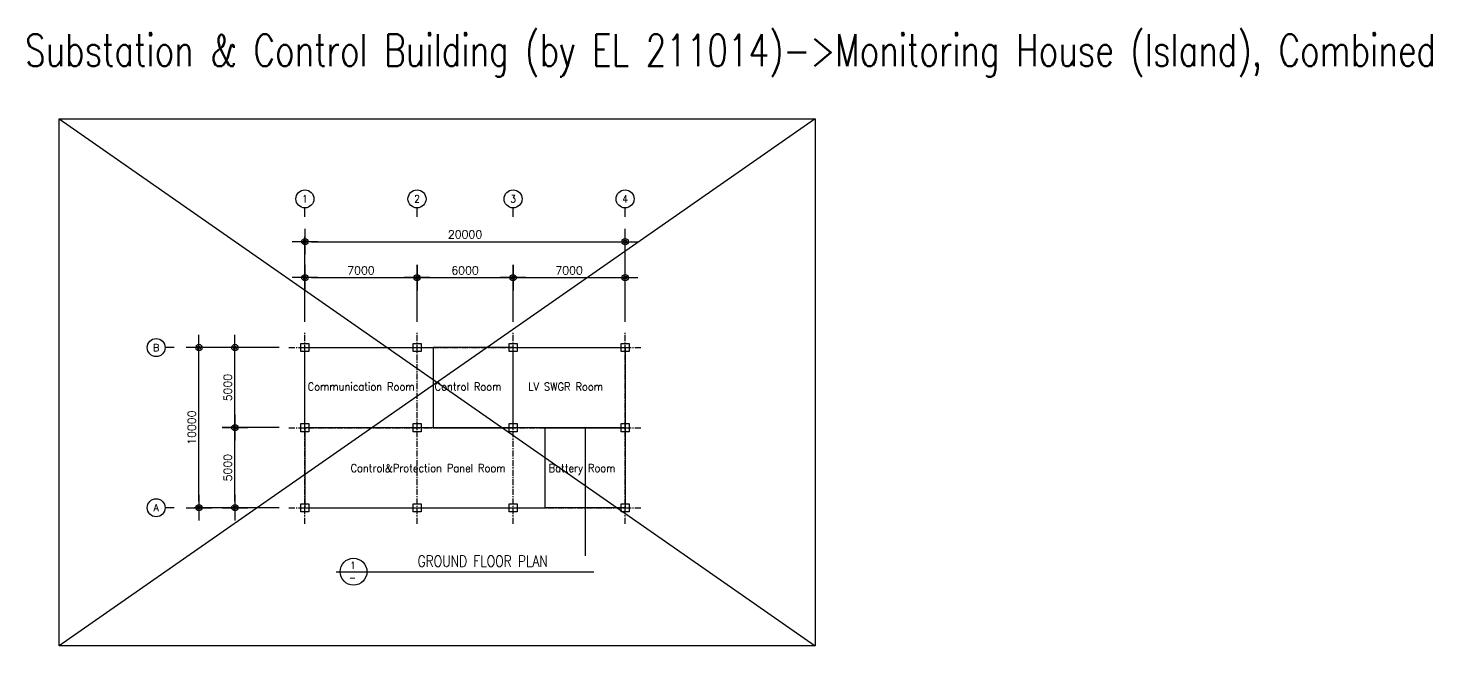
# Model space of a CAD drawing. Header units: millimetres. Extents: x 1547303 to 2238727, y -106680 to 167950.
# Drawn here: x 2151041 to 2238727, y 37158 to 75750 of the extents above; entities that cross this region are included whole.
import ezdxf
from ezdxf.enums import TextEntityAlignment as Align

# ---------------------------------------------------------------- set-up
doc = ezdxf.new("R2010")
doc.units = ezdxf.units.MM
doc.header["$LTSCALE"] = 150
doc.linetypes.add('CENTERX2', pattern=[4, 2.5, -0.5, 0.5, -0.5])
doc.layers.get('Defpoints').update_dxf_attribs({"color": 140})
for name, color, linetype in [('0S_Layout', 2, 'Continuous'), ('7TEXT', 7, 'Continuous'), ('CEN_LINE', 1, 'CENTERX2'), ('DIM', 7, 'Continuous'), ('SYM', 7, 'Continuous'), ('TEXT', 4, 'Continuous'), ('TXT', 2, 'Continuous')]:
    doc.layers.add(name, color=color, linetype=linetype)
doc.styles.add('RomanS', font='romans.shx', dxfattribs={"bigfont": 'whgtxt.shx'})
doc.styles.add('ROMANT', font='ROMANT')
doc.styles.get("Standard").update_dxf_attribs({"font": 'romans.shx', "width": 0.75, "bigfont": 'whgtxt.shx'})
doc.dimstyles.new('HYUN', dxfattribs={"dimscale": 80, "dimtxt": 3, "dimasz": 1, "dimexe": 1.5, "dimexo": 3, "dimgap": 1, "dimtad": 1, "dimdec": 0, "dimzin": 0, "dimdsep": 46, "dimtxsty": 'RomanS', "dimblk": 'd_dot', "dimcen": -1, "dimclrd": 256, "dimclre": 256, "dimclrt": 3, "dimadec": 0, "dimazin": 0, "dimtfac": 1, "dimtdec": 0, "dimtix": 1, "dimtmove": 2, "dimatfit": 3, "dimfxl": 1.5, "dimtolj": 1, "dimtzin": 0, "dimarcsym": 0})

# ---------------------------------------------------------------- blocks, each defined once
blk = doc.blocks.new('d_dot')
for p, q in [((-2, 0), (2, 0)), ((0, -2), (0, 2))]:
    blk.add_line(p, q)
for radius in [0.5, 0.25]:
    blk.add_circle((0, 0), radius)
blk = doc.blocks.new('*D111')
at = {"layer": 'Defpoints', "color": 0}
for p in [(2175334, 60163), (2168334, 56791), (2175334, 56791)]:
    blk.add_point(p, dxfattribs=at)
at = {"layer": 'DIM', "lineweight": -2}
for p, q in [((2168334, 57391), (2168334, 60463)), ((2168734, 60163), (2174934, 60163)), ((2175334, 57391), (2175334, 60463))]:
    blk.add_line(p, q, dxfattribs=at)
at = {"layer": 'DIM', "lineweight": -2, "xscale": 400, "yscale": 400, "zscale": 400, "rotation": 180}
blk.add_blockref('d_dot', (2168334, 60163), dxfattribs=at)
at = {"layer": 'DIM', "lineweight": -2, "xscale": 400, "yscale": 400, "zscale": 400}
blk.add_blockref('d_dot', (2175334, 60163), dxfattribs=at)
at = {"layer": 'DIM', "color": 3, "insert": (2171834, 60613), "char_height": 500, "attachment_point": 5, "style": 'RomanS'}
blk.add_mtext('\\A1;7000', dxfattribs=at)
blk = doc.blocks.new('*D112')
at = {"layer": 'Defpoints', "color": 0}
for p in [(2188334, 62408), (2168334, 56791), (2188334, 56791)]:
    blk.add_point(p, dxfattribs=at)
at = {"layer": 'DIM', "lineweight": -2}
for p, q in [((2168334, 57391), (2168334, 62708)), ((2168734, 62408), (2187934, 62408)), ((2188334, 57391), (2188334, 62708))]:
    blk.add_line(p, q, dxfattribs=at)
at = {"layer": 'DIM', "lineweight": -2, "xscale": 400, "yscale": 400, "zscale": 400, "rotation": 180}
blk.add_blockref('d_dot', (2168334, 62408), dxfattribs=at)
at = {"layer": 'DIM', "lineweight": -2, "xscale": 400, "yscale": 400, "zscale": 400}
blk.add_blockref('d_dot', (2188334, 62408), dxfattribs=at)
at = {"layer": 'DIM', "color": 3, "insert": (2178334, 62858), "char_height": 500, "attachment_point": 5, "style": 'RomanS'}
blk.add_mtext('\\A1;20000', dxfattribs=at)
blk = doc.blocks.new('*D113')
at = {"layer": 'Defpoints', "color": 0}
for p in [(2181334, 60163), (2175334, 56791), (2181334, 56791)]:
    blk.add_point(p, dxfattribs=at)
at = {"layer": 'DIM', "lineweight": -2}
for p, q in [((2175334, 57391), (2175334, 60463)), ((2175734, 60163), (2180934, 60163)), ((2181334, 57391), (2181334, 60463))]:
    blk.add_line(p, q, dxfattribs=at)
at = {"layer": 'DIM', "lineweight": -2, "xscale": 400, "yscale": 400, "zscale": 400, "rotation": 180}
blk.add_blockref('d_dot', (2175334, 60163), dxfattribs=at)
at = {"layer": 'DIM', "lineweight": -2, "xscale": 400, "yscale": 400, "zscale": 400}
blk.add_blockref('d_dot', (2181334, 60163), dxfattribs=at)
at = {"layer": 'DIM', "color": 3, "insert": (2178334, 60613), "char_height": 500, "attachment_point": 5, "style": 'RomanS'}
blk.add_mtext('\\A1;6000', dxfattribs=at)
blk = doc.blocks.new('*D114')
at = {"layer": 'Defpoints', "color": 0}
for p in [(2188334, 60163), (2181334, 56791), (2188334, 56791)]:
    blk.add_point(p, dxfattribs=at)
at = {"layer": 'DIM', "lineweight": -2}
for p, q in [((2181334, 57391), (2181334, 60463)), ((2181734, 60163), (2187934, 60163)), ((2188334, 57391), (2188334, 60463))]:
    blk.add_line(p, q, dxfattribs=at)
at = {"layer": 'DIM', "lineweight": -2, "xscale": 400, "yscale": 400, "zscale": 400, "rotation": 180}
blk.add_blockref('d_dot', (2181334, 60163), dxfattribs=at)
at = {"layer": 'DIM', "lineweight": -2, "xscale": 400, "yscale": 400, "zscale": 400}
blk.add_blockref('d_dot', (2188334, 60163), dxfattribs=at)
at = {"layer": 'DIM', "color": 3, "insert": (2184834, 60613), "char_height": 500, "attachment_point": 5, "style": 'RomanS'}
blk.add_mtext('\\A1;7000', dxfattribs=at)
blk = doc.blocks.new('*D115')
at = {"layer": 'Defpoints', "color": 0}
for p in [(2161717, 55791), (2167334, 55791), (2167334, 45791)]:
    blk.add_point(p, dxfattribs=at)
at = {"layer": 'DIM', "lineweight": -2}
for p, q in [((2166734, 55791), (2161417, 55791)), ((2161717, 46191), (2161717, 55391)), ((2166734, 45791), (2161417, 45791))]:
    blk.add_line(p, q, dxfattribs=at)
at = {"layer": 'DIM', "lineweight": -2, "xscale": 400, "yscale": 400, "zscale": 400}
for p, rotation in [((2161717, 55791), 90), ((2161717, 45791), 270)]:
    blk.add_blockref('d_dot', p, dxfattribs=dict(at, rotation=rotation))
at = {"layer": 'DIM', "color": 3, "insert": (2161267, 50791), "char_height": 500, "attachment_point": 5, "rotation": 90, "style": 'RomanS'}
blk.add_mtext('\\A1;10000', dxfattribs=at)
blk = doc.blocks.new('*D116')
at = {"layer": 'Defpoints', "color": 0}
for p in [(2163962, 55791), (2167334, 55791), (2167334, 50791)]:
    blk.add_point(p, dxfattribs=at)
at = {"layer": 'DIM', "lineweight": -2}
for p, q in [((2166734, 55791), (2163662, 55791)), ((2163962, 51191), (2163962, 55391)), ((2166734, 50791), (2163662, 50791))]:
    blk.add_line(p, q, dxfattribs=at)
at = {"layer": 'DIM', "lineweight": -2, "xscale": 400, "yscale": 400, "zscale": 400}
for p, rotation in [((2163962, 55791), 90), ((2163962, 50791), 270)]:
    blk.add_blockref('d_dot', p, dxfattribs=dict(at, rotation=rotation))
at = {"layer": 'DIM', "color": 3, "insert": (2163512, 53291), "char_height": 500, "attachment_point": 5, "rotation": 90, "style": 'RomanS'}
blk.add_mtext('\\A1;5000', dxfattribs=at)
blk = doc.blocks.new('*D117')
at = {"layer": 'Defpoints', "color": 0}
for p in [(2163962, 50791), (2167334, 50791), (2167334, 45791)]:
    blk.add_point(p, dxfattribs=at)
at = {"layer": 'DIM', "lineweight": -2}
for p, q in [((2166734, 50791), (2163662, 50791)), ((2163962, 46191), (2163962, 50391)), ((2166734, 45791), (2163662, 45791))]:
    blk.add_line(p, q, dxfattribs=at)
at = {"layer": 'DIM', "lineweight": -2, "xscale": 400, "yscale": 400, "zscale": 400}
for p, rotation in [((2163962, 50791), 90), ((2163962, 45791), 270)]:
    blk.add_blockref('d_dot', p, dxfattribs=dict(at, rotation=rotation))
at = {"layer": 'DIM', "color": 3, "insert": (2163512, 48291), "char_height": 500, "attachment_point": 5, "rotation": 90, "style": 'RomanS'}
blk.add_mtext('\\A1;5000', dxfattribs=at)

msp = doc.modelspace()

# ---------------------------------------------------------------- linework, layer by layer
at = {"color": 1}
msp.add_lwpolyline([(2152988.9, 70084.7), (2200196.5, 70084.7), (2200196.5, 37158.3), (2152988.9, 37158.3)], close=True, dxfattribs=at)
at = {"layer": '0S_Layout', "color": 1}
for p, q in [((2200196.5, 70084.7), (2152988.9, 37158.3)), ((2152988.9, 70084.7), (2200196.5, 37158.3)), ((2178334.1, 62407.8), (2178334.1, 62407.8)), ((2185834.1, 50790.7), (2185834.1, 42784.1))]:
    msp.add_line(p, q, dxfattribs=at)
at = {"layer": '0S_Layout'}
for points in [[(2168084.1, 56040.7), (2168584.1, 56040.7), (2168584.1, 55540.7), (2168084.1, 55540.7)], [(2168334.1, 55790.7), (2176334.1, 55790.7), (2176334.1, 50790.7), (2168334.1, 50790.7)], [(2175084.1, 56040.7), (2175584.1, 56040.7), (2175584.1, 55540.7), (2175084.1, 55540.7)], [(2181334.1, 55790.7), (2176334.1, 55790.7), (2176334.1, 50790.7), (2181334.1, 50790.7)], [(2181084.1, 56040.7), (2181584.1, 56040.7), (2181584.1, 55540.7), (2181084.1, 55540.7)], [(2181334.1, 55790.7), (2188334.1, 55790.7), (2188334.1, 50790.7), (2181334.1, 50790.7)], [(2188084.1, 56040.7), (2188584.1, 56040.7), (2188584.1, 55540.7), (2188084.1, 55540.7)], [(2168084.1, 51040.7), (2168584.1, 51040.7), (2168584.1, 50540.7), (2168084.1, 50540.7)], [(2175084.1, 51040.7), (2175584.1, 51040.7), (2175584.1, 50540.7), (2175084.1, 50540.7)], [(2181084.1, 51040.7), (2181584.1, 51040.7), (2181584.1, 50540.7), (2181084.1, 50540.7)], [(2188084.1, 51040.7), (2188584.1, 51040.7), (2188584.1, 50540.7), (2188084.1, 50540.7)], [(2183334.1, 50790.7), (2168334.1, 50790.7), (2168334.1, 45790.7), (2183334.1, 45790.7)], [(2183334.1, 50790.7), (2188334.1, 50790.7), (2188334.1, 45790.7), (2183334.1, 45790.7)], [(2168084.1, 46040.7), (2168584.1, 46040.7), (2168584.1, 45540.7), (2168084.1, 45540.7)], [(2175084.1, 46040.7), (2175584.1, 46040.7), (2175584.1, 45540.7), (2175084.1, 45540.7)], [(2181084.1, 46040.7), (2181584.1, 46040.7), (2181584.1, 45540.7), (2181084.1, 45540.7)], [(2188084.1, 46040.7), (2188584.1, 46040.7), (2188584.1, 45540.7), (2188084.1, 45540.7)]]:
    msp.add_lwpolyline(points, close=True, dxfattribs=at)
at = {"layer": 'CEN_LINE'}
for p, q in [((2168334.1, 44790.7), (2168334.1, 56790.7)), ((2175334.1, 44790.7), (2175334.1, 56790.7)), ((2181334.1, 44790.7), (2181334.1, 56790.7)), ((2188334.1, 44790.7), (2188334.1, 56790.7)), ((2167334.1, 55790.7), (2189334.1, 55790.7)), ((2167334.1, 50790.7), (2189334.1, 50790.7)), ((2167334.1, 45790.7), (2189334.1, 45790.7))]:
    msp.add_line(p, q, dxfattribs=at)
at = {"layer": 'SYM', "color": 7}
for p, q in [((2168334.1, 63957.8), (2168334.1, 64520.3)), ((2175334.1, 63957.8), (2175334.1, 64520.3)), ((2181334.1, 63957.8), (2181334.1, 64520.3)), ((2188334.1, 63957.8), (2188334.1, 64520.3)), ((2160166.9, 55790.7), (2159604.4, 55790.7)), ((2160166.9, 45790.7), (2159604.4, 45790.7))]:
    msp.add_line(p, q, dxfattribs=at)
for centre in [(2168334.1, 65082.8), (2175334.1, 65082.8), (2181334.1, 65082.8), (2188334.1, 65082.8), (2159041.9, 55790.7), (2159041.9, 45790.7)]:
    msp.add_circle(centre, 562.5, dxfattribs=at)
at = {"layer": 'TXT', "color": 7}
msp.add_line((2170290.5, 41790.7), (2186377.7, 41790.7), dxfattribs=at)
msp.add_circle((2171368.4, 41790.7), 840, dxfattribs=at)

# ---------------------------------------------------------------- texts
at = {"layer": '7TEXT', "color": 3, "style": 'RomanS', "width": 0.9}
for s, p in [('1', (2168334.1, 65082.8)), ('2', (2175334.1, 65082.8)), ('3', (2181334.1, 65082.8)), ('4', (2188334.1, 65082.8))]:
    msp.add_text(s, height=450, dxfattribs=at).set_placement(p, align=Align.MIDDLE_CENTER)
at = {"layer": '7TEXT', "color": 3, "style": 'RomanS'}
for s, p in [('B', (2159041.9, 55790.7)), ('A', (2159041.9, 45790.7))]:
    msp.add_text(s, height=450, dxfattribs=at).set_placement(p, align=Align.MIDDLE_CENTER)
at = {"layer": 'TEXT', "width": 0.75}
msp.add_text('Substation & Control Building (by EL 211014)->Monitoring House (Island), Combined ', height=2000, dxfattribs=at).set_placement((2150848.5, 74368.7), align=Align.MIDDLE_LEFT)
at = {"layer": 'TEXT', "style": 'RomanS', "width": 0.9}
for s, p in [('Communication Room', (2168509.6, 53352.4)), ('Control Room', (2176438, 53352.4)), ('LV SWGR Room', (2182283.4, 53352.4)), ('Control&Protection Panel Room', (2171183.7, 48263.1)), ('Battery Room', (2183562.9, 48263.1))]:
    msp.add_text(s, height=500, dxfattribs=at).set_placement(p, align=Align.MIDDLE_LEFT)
at = {"layer": 'TXT', "color": 7, "style": 'ROMANT', "width": 0.8}
for s, p in [('1', (2171180.9, 41971.7)), ('-', (2171108, 41200.3))]:
    msp.add_text(s, height=448, dxfattribs=at).set_placement(p)
msp.add_text('GROUND FLOOR PLAN', height=700, dxfattribs=at).set_placement((2183506.6, 42105.9), align=Align.RIGHT)

# ---------------------------------------------------------------- dimensions: what is measured, and where the dimension line sits
at = {"layer": 'DIM'}
for base, p1, p2, picture, middle in [((2188334.1, 62407.8), (2168334.1, 56790.7), (2188334.1, 56790.7), '*D112', (2178334.1, 62857.8)), ((2175334.1, 60163), (2168334.1, 56790.7), (2175334.1, 56790.7), '*D111', (2171834.1, 60613)), ((2181334.1, 60163), (2175334.1, 56790.7), (2181334.1, 56790.7), '*D113', (2178334.1, 60613)), ((2188334.1, 60163), (2181334.1, 56790.7), (2188334.1, 56790.7), '*D114', (2184834.1, 60613))]:
    dim = msp.add_linear_dim(base=base, p1=p1, p2=p2, dimstyle='HYUN', override={"dimscale": 200, "dimtxt": 2.5, "dimasz": 2}, dxfattribs=at)
    dim.commit()
    dim.dimension.update_dxf_attribs({"geometry": picture, "text_midpoint": middle})
for base, p1, p2, picture, middle in [((2161716.9, 55790.7), (2167334.1, 45790.7), (2167334.1, 55790.7), '*D115', (2161266.9, 50790.7)), ((2163961.8, 55790.7), (2167334.1, 50790.7), (2167334.1, 55790.7), '*D116', (2163511.8, 53290.7)), ((2163961.8, 50790.7), (2167334.1, 45790.7), (2167334.1, 50790.7), '*D117', (2163511.8, 48290.7))]:
    dim = msp.add_linear_dim(base=base, p1=p1, p2=p2, angle=90, dimstyle='HYUN', override={"dimscale": 200, "dimtxt": 2.5, "dimasz": 2}, dxfattribs=at)
    dim.commit()
    dim.dimension.update_dxf_attribs({"geometry": picture, "text_midpoint": middle})

doc.saveas('drawing.dxf')
